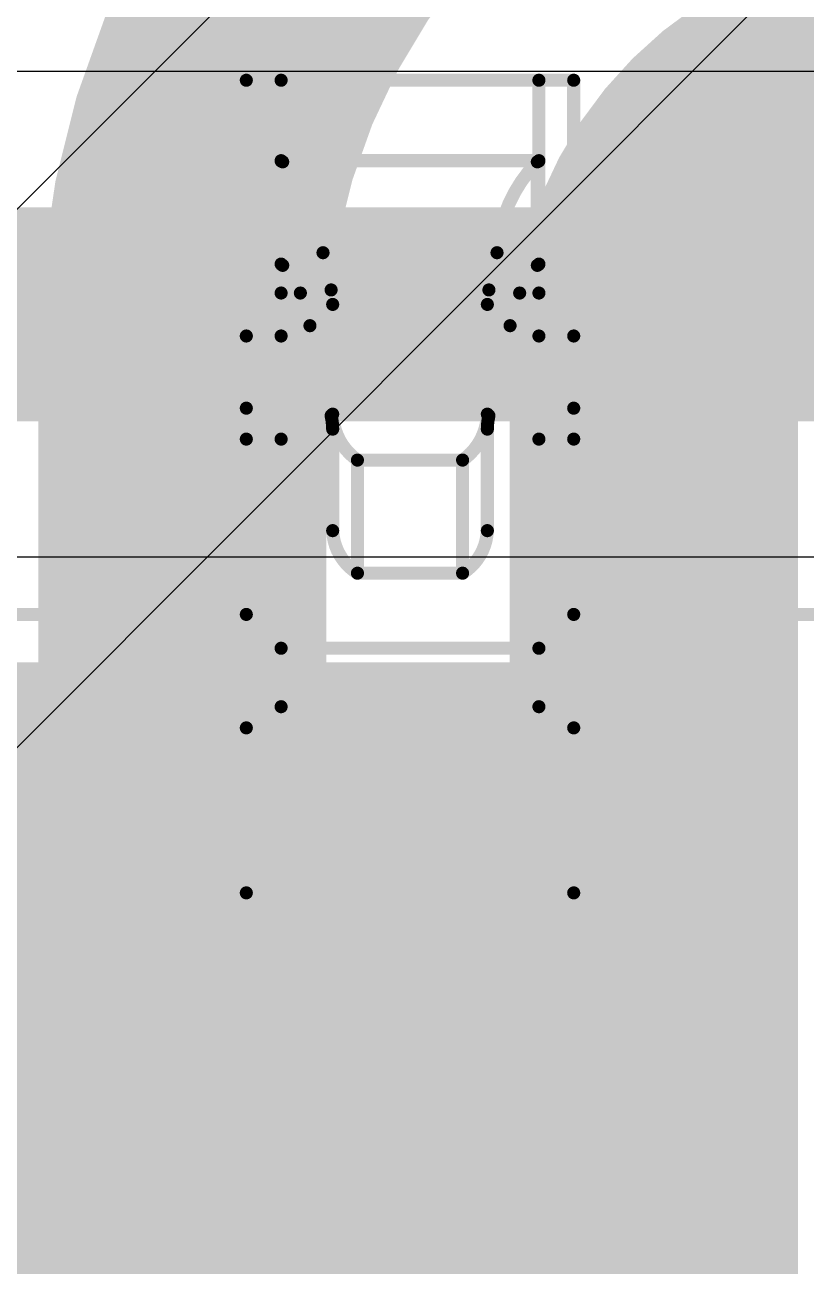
# Model space of a CAD drawing. Header units: inches. Extents: x -6 to 5433, y -4 to 5447.
# Drawn here: x 20.271 to 21.029, y 28.693 to 29.897 of the extents above; entities that cross this region are included whole.
import ezdxf

# ---------------------------------------------------------------- set-up
doc = ezdxf.new("R2010")
doc.units = ezdxf.units.IN
for name, color, linetype in [('Bottom Layer', 5, 'Continuous'), ('Bottom Solder', 6, 'Continuous'), ('Ground', 16, 'Continuous'), ('Mechanical 4', 56, 'Continuous'), ('Top Layer', 1, 'Continuous'), ('Top Paste', 8, 'Continuous'), ('Top Solder', 216, 'Continuous')]:
    doc.layers.add(name, color=color, linetype=linetype)

msp = doc.modelspace()

# ---------------------------------------------------------------- hatches: boundary and pattern name
at = {"layer": 'Top Layer'}
msp.add_hatch(color=1, dxfattribs=at).paths.add_polyline_path([(20.83559968, 28.53674633), (16.13559892, 28.53674633), (16.13559892, 29.17674759), (20.83559968, 29.17674759)])
at = {"layer": 'Top Paste'}
msp.add_hatch(color=8, dxfattribs=at).paths.add_polyline_path([(20.83559968, 28.53674633), (16.13559892, 28.53674633), (16.13559892, 29.17674759), (20.83559968, 29.17674759)])
at = {"layer": 'Top Solder'}
msp.add_hatch(color=216, dxfattribs=at).paths.add_polyline_path([(20.93719968, 28.43514633), (16.03399892, 28.43514633), (16.03399892, 29.27834759), (20.93719968, 29.27834759)])

# ---------------------------------------------------------------- linework, layer by layer
at = {"layer": 'Bottom Layer'}
for points in [[(20.42418064, 29.5766109, 0.2794, 0.2794, -0.9999999999999999), (21.87198064, 29.5766109, 0.2794, 0.2794, 0)], [(20.88138064, 29.5766109, 0.2794, 0.2794, -0.9999999999999999), (21.41478064, 29.5766109, 0.2794, 0.2794, 0)], [(20.42418064, 28.52852054, 0.2794, 0.2794, 0), (20.42418064, 29.5766109, 0.2794, 0.2794, 0)], [(20.88138064, 28.52852054, 0.2794, 0.2794, 0), (20.88138064, 29.5766109, 0.2794, 0.2794, 0)]]:
    msp.add_lwpolyline(points, format="xyseb", dxfattribs=at)
for points in [[(20.35433064, 29.5766109, 0.1397, 0.1397, 1), (20.49403064, 29.5766109, 0.1397, 0.1397, 1)], [(20.35433064, 29.5766109, 0.1397, 0.1397, 1), (20.49403064, 29.5766109, 0.1397, 0.1397, 1)], [(20.81153064, 29.5766109, 0.1397, 0.1397, 1), (20.95123064, 29.5766109, 0.1397, 0.1397, 1)], [(20.81153064, 29.5766109, 0.1397, 0.1397, 1), (20.95123064, 29.5766109, 0.1397, 0.1397, 1)]]:
    msp.add_lwpolyline(points, format="xyseb", close=True, dxfattribs=at)
at = {"layer": 'Bottom Solder'}
for p in [(10.716133, 20.16101632), (10.98199226, 19.90446362)]:
    msp.add_line(p, (5432.852131479999, 5447.49311058), dxfattribs=at)
at = {"layer": 'Ground'}
for p, q in [((21.26014544, 29.85137794), (8.86425456, 29.85137794)), ((8.9617296, 29.38073118), (21.16267294, 29.38073118))]:
    msp.add_line(p, q, dxfattribs=at)
msp.add_lwpolyline([(8.86425456, 29.61605456, 0.2076069, 0.2076069, 0), (21.26014544, 29.61605456, 0.2076069, 0.2076069, 0)], format="xyseb", dxfattribs=at)
at = {"layer": 'Mechanical 4'}
for points in [[(20.4861541, 29.84294514, 0.0127, 0.0127, 0), (20.8036541, 29.84294514, 0.0127, 0.0127, 0)], [(20.4861541, 29.0549457, 0.0127, 0.0127, 0), (20.4861541, 29.84294514, 0.0127, 0.0127, 0)], [(20.51990562, 29.23548127999999, 0.0127, 0.0127, 0), (20.51990562, 29.84294514, 0.0127, 0.0127, 0)], [(20.76990512, 29.23548127999999, 0.0127, 0.0127, 0), (20.76990512, 29.84294514, 0.0127, 0.0127, 0)], [(20.8036541, 29.0549457, 0.0127, 0.0127, 0), (20.8036541, 29.84294514, 0.0127, 0.0127, 0)], [(20.5199996, 29.764609, 0.0127, 0.0127, -0.03260548547368969), (20.51990308, 29.76474616, 0.0127, 0.0127, 0)], [(20.51990562, 29.76494682, 0.0127, 0.0127, 0), (20.76990512, 29.76494682, 0.0127, 0.0127, 0)], [(20.52007072, 29.76453788, 0.0127, 0.0127, -0.02828759398558737), (20.52000214, 29.764609, 0.0127, 0.0127, 0)], [(20.5201647, 29.76445914, 0.0127, 0.0127, -0.02675080184648283), (20.52007072, 29.76453788, 0.0127, 0.0127, 0)], [(20.52028916, 29.76437278, 0.0127, 0.0127, -0.02199381123177833), (20.5201647, 29.76445914, 0.0127, 0.0127, 0)], [(20.5204568, 29.76427626, 0.0127, 0.0127, -0.01668692776879617), (20.52028916, 29.76437278, 0.0127, 0.0127, 0)], [(20.52066, 29.76416958, 0.0127, 0.0127, -0.009375561996120432), (20.52045426, 29.76427626, 0.0127, 0.0127, 0)], [(20.52089876, 29.76405528, 0.0127, 0.0127, -0.005205298975308643), (20.52066, 29.76416704, 0.0127, 0.0127, 0)], [(20.52089876, 29.76405528, 0.0127, 0.0127, 0), (20.5211553, 29.7639359, 0.0127, 0.0127, 0)], [(20.5211553, 29.7639359, 0.0127, 0.0127, 0), (20.52142454, 29.76381652, 0.0127, 0.0127, 0)], [(20.52142454, 29.66343572, 0.0127, 0.0127, 0), (20.52142454, 29.76381652, 0.0127, 0.0127, 0)], [(20.52142454, 29.76381652, 0.0127, 0.0127, -0.1798941776662689), (20.56053292, 29.67571154, 0.0127, 0.0127, 0)], [(20.72927782, 29.67571154, 0.0127, 0.0127, -0.1798941776662689), (20.7683862, 29.76381652, 0.0127, 0.0127, 0)], [(20.7683862, 29.76381652, 0.0127, 0.0127, 0), (20.76889674, 29.76405274, 0.0127, 0.0127, 0)], [(20.7683862, 29.66343572, 0.0127, 0.0127, 0), (20.7683862, 29.76381652, 0.0127, 0.0127, 0)], [(20.76889674, 29.76405274, 0.0127, 0.0127, 0), (20.76913296, 29.7641645, 0.0127, 0.0127, 0)], [(20.76934378, 29.76427118, 0.0127, 0.0127, -0.007070259452399146), (20.76913296, 29.7641645, 0.0127, 0.0127, 0)], [(20.76951904, 29.76437024, 0.0127, 0.0127, -0.01220881849763488), (20.76934124, 29.76427118, 0.0127, 0.0127, 0)], [(20.76966128, 29.76446168, 0.0127, 0.0127, -0.0226198299623987), (20.76952158, 29.76437024, 0.0127, 0.0127, 0)], [(20.7697578, 29.76454042, 0.0127, 0.0127, -0.03188108955078225), (20.76965874, 29.76446168, 0.0127, 0.0127, 0)], [(20.76982384, 29.76461408, 0.0127, 0.0127, -0.03744577989906656), (20.7697578, 29.76454042, 0.0127, 0.0127, 0)], [(20.76986956, 29.76468012, 0.0127, 0.0127, -0.03268866418630902), (20.76982384, 29.76461154, 0.0127, 0.0127, 0)], [(20.76990258, 29.76474616, 0.0127, 0.0127, -0.01323434468732176), (20.76986702, 29.76468012, 0.0127, 0.0127, 0)], [(20.56053292, 29.67571154, 0.0127, 0.0127, 0), (20.72927782, 29.67571154, 0.0127, 0.0127, 0)], [(20.56053292, 29.67571154, 0.0127, 0.0127, 0), (20.5683866, 29.6396156, 0.0127, 0.0127, 0)], [(20.72142414, 29.6396156, 0.0127, 0.0127, 0), (20.72927782, 29.67571154, 0.0127, 0.0127, 0)], [(20.52000214, 29.6644949, 0.0127, 0.0127, -0.02859692932405656), (20.51990308, 29.66467777999999, 0.0127, 0.0127, 0)], [(20.5201647, 29.66429678, 0.0127, 0.0127, -0.05432141865416734), (20.52000468, 29.66449744, 0.0127, 0.0127, 0)], [(20.52028916, 29.6641774, 0.0127, 0.0127, -0.02338615134095895), (20.5201647, 29.66429424, 0.0127, 0.0127, 0)], [(20.52045426, 29.66405294, 0.0127, 0.0127, -0.01856230601378047), (20.52028916, 29.66417994, 0.0127, 0.0127, 0)], [(20.52066, 29.66390816, 0.0127, 0.0127, -0.01073692507891314), (20.52045426, 29.6640504, 0.0127, 0.0127, 0)], [(20.52089876, 29.66375576, 0.0127, 0.0127, -0.006054831035319423), (20.52066254, 29.66390816, 0.0127, 0.0127, 0)], [(20.52089876, 29.6637583, 0.0127, 0.0127, 0), (20.5211553, 29.66359828, 0.0127, 0.0127, 0)], [(20.5211553, 29.66359828, 0.0127, 0.0127, 0), (20.52142454, 29.66343572, 0.0127, 0.0127, 0)], [(20.52142454, 29.66343826, 0.0127, 0.0127, -0.1625908253546253), (20.54786594, 29.6049446, 0.0127, 0.0127, 0)], [(20.7419448, 29.6049446, 0.0127, 0.0127, -0.1625908253546254), (20.7683862, 29.66343826, 0.0127, 0.0127, 0)], [(20.7683862, 29.66343572, 0.0127, 0.0127, 0), (20.76889674, 29.66375322, 0.0127, 0.0127, 0)], [(20.76913296, 29.66390308, 0.0127, 0.0127, -0.004820614356770734), (20.76889674, 29.66375322, 0.0127, 0.0127, 0)], [(20.76934124, 29.66404532, 0.0127, 0.0127, -0.008119958882729072), (20.76913042, 29.66390308, 0.0127, 0.0127, 0)], [(20.76951904, 29.66418248, 0.0127, 0.0127, -0.01372913842777974), (20.76934124, 29.66404786, 0.0127, 0.0127, 0)], [(20.76965874, 29.66429932, 0.0127, 0.0127, -0.0244621660031103), (20.76952158, 29.66417994, 0.0127, 0.0127, 0)], [(20.7697578, 29.664406, 0.0127, 0.0127, -0.03231853510575411), (20.76965874, 29.66429932, 0.0127, 0.0127, 0)], [(20.76982384, 29.66450252, 0.0127, 0.0127, -0.03504147989723588), (20.7697578, 29.664406, 0.0127, 0.0127, 0)], [(20.76986956, 29.66459142, 0.0127, 0.0127, -0.02840446118700085), (20.76982384, 29.66450252, 0.0127, 0.0127, 0)], [(20.76990512, 29.66467524, 0.0127, 0.0127, -0.0110217929261284), (20.76986956, 29.66458888, 0.0127, 0.0127, 0)], [(20.51990562, 29.63661078, 0.0127, 0.0127, 0), (20.538567, 29.63661078, 0.0127, 0.0127, 0)], [(20.5683866, 29.5176575, 0.0127, 0.0127, 0), (20.5683866, 29.6396156, 0.0127, 0.0127, 0)], [(20.5683866, 29.6396156, 0.0127, 0.0127, -0.05365795323520316), (20.56990552, 29.625544, 0.0127, 0.0127, 0)], [(20.71990522, 29.625544, 0.0127, 0.0127, -0.05365795323476549), (20.72142414, 29.6396156, 0.0127, 0.0127, 0)], [(20.72142414, 29.5176575, 0.0127, 0.0127, 0), (20.72142414, 29.6396156, 0.0127, 0.0127, 0)], [(20.75124374, 29.63661078, 0.0127, 0.0127, 0), (20.76990512, 29.63661078, 0.0127, 0.0127, 0)], [(20.56990552, 29.40619468, 0.0127, 0.0127, 0), (20.56990552, 29.625544, 0.0127, 0.0127, 0)], [(20.71990522, 29.40619468, 0.0127, 0.0127, 0), (20.71990522, 29.625544, 0.0127, 0.0127, 0)], [(20.4861541, 29.59494462, 0.0127, 0.0127, 0), (20.51990562, 29.59494462, 0.0127, 0.0127, 0)], [(20.5478634, 29.60494714, 0.0127, 0.0127, 0), (20.5683866, 29.5176575, 0.0127, 0.0127, 0)], [(20.72142414, 29.5176575, 0.0127, 0.0127, 0), (20.7419448, 29.60494714, 0.0127, 0.0127, 0)], [(20.76990512, 29.59494462, 0.0127, 0.0127, 0), (20.8036541, 29.59494462, 0.0127, 0.0127, 0)], [(20.1686541, 29.52494476, 0.0127, 0.0127, 0), (20.4861541, 29.52494476, 0.0127, 0.0127, 0)], [(20.8036541, 29.52494476, 0.0127, 0.0127, 0), (21.1211541, 29.52494476, 0.0127, 0.0127, 0)], [(20.5683866, 29.5176575, 0.0127, 0.0127, -0.05786387190107989), (20.56990552, 29.50463492, 0.0127, 0.0127, 0)], [(20.5939136, 29.47460704, 0.0127, 0.0127, -0.2374801051855862), (20.56990552, 29.51917896, 0.0127, 0.0127, 0)], [(20.71990522, 29.51917896, 0.0127, 0.0127, -0.2374801051855858), (20.69589714, 29.47460704, 0.0127, 0.0127, 0)], [(20.71990522, 29.50463492, 0.0127, 0.0127, -0.05786387190151768), (20.72142414, 29.5176575, 0.0127, 0.0127, 0)], [(20.4861541, 29.49494482, 0.0127, 0.0127, 0), (20.51990562, 29.49494482, 0.0127, 0.0127, 0)], [(20.76990512, 29.49494482, 0.0127, 0.0127, 0), (20.8036541, 29.49494482, 0.0127, 0.0127, 0)], [(20.59391614, 29.47460704, 0.0127, 0.0127, 0), (20.6958946, 29.47460704, 0.0127, 0.0127, 0)], [(20.59391614, 29.36494508, 0.0127, 0.0127, 0), (20.59391614, 29.47460704, 0.0127, 0.0127, 0)], [(20.6958946, 29.36494508, 0.0127, 0.0127, 0), (20.6958946, 29.47460704, 0.0127, 0.0127, 0)], [(20.5939136, 29.36494762, 0.0127, 0.0127, -0.2473774779353231), (20.56990552, 29.40619722, 0.0127, 0.0127, 0)], [(20.71990522, 29.40619722, 0.0127, 0.0127, -0.2473774779353234), (20.69589714, 29.36494762, 0.0127, 0.0127, 0)], [(20.59391614, 29.36494508, 0.0127, 0.0127, 0), (20.6958946, 29.36494508, 0.0127, 0.0127, 0)], [(20.1686541, 29.32494516, 0.0127, 0.0127, 0), (20.4861541, 29.32494516, 0.0127, 0.0127, 0)], [(20.8036541, 29.32494516, 0.0127, 0.0127, 0), (21.1211541, 29.32494516, 0.0127, 0.0127, 0)], [(20.51990562, 29.29215376, 0.0127, 0.0127, 0), (20.76990512, 29.29215376, 0.0127, 0.0127, 0)], [(20.51990562, 29.23548127999999, 0.0127, 0.0127, 0), (20.76990512, 29.23548127999999, 0.0127, 0.0127, 0)], [(20.4861541, 29.21494538, 0.0127, 0.0127, 0), (20.8036541, 29.21494538, 0.0127, 0.0127, 0)], [(20.4861541, 29.0549457, 0.0127, 0.0127, 0), (20.8036541, 29.0549457, 0.0127, 0.0127, 0)]]:
    msp.add_lwpolyline(points, format="xyseb", dxfattribs=at)
for points in [[(20.4829791, 29.84294514, 0.00635, 0.00635, 1), (20.4893291, 29.84294514, 0.00635, 0.00635, 1)], [(20.4829791, 29.84294514, 0.00635, 0.00635, 1), (20.4893291, 29.84294514, 0.00635, 0.00635, 1)], [(20.51673062, 29.84294514, 0.00635, 0.00635, 1), (20.52308062, 29.84294514, 0.00635, 0.00635, 1)], [(20.76673012, 29.84294514, 0.00635, 0.00635, 1), (20.77308012, 29.84294514, 0.00635, 0.00635, 1)], [(20.8004791, 29.84294514, 0.00635, 0.00635, 1), (20.8068291, 29.84294514, 0.00635, 0.00635, 1)], [(20.8004791, 29.84294514, 0.00635, 0.00635, 1), (20.8068291, 29.84294514, 0.00635, 0.00635, 1)], [(20.51672808, 29.76474616, 0.00635, 0.00635, 1), (20.52307808, 29.76474616, 0.00635, 0.00635, 1)], [(20.51673062, 29.76494682, 0.00635, 0.00635, 1), (20.52308062, 29.76494682, 0.00635, 0.00635, 1)], [(20.5168246, 29.764609, 0.00635, 0.00635, 1), (20.5231746, 29.764609, 0.00635, 0.00635, 1)], [(20.51682714, 29.764609, 0.00635, 0.00635, 1), (20.52317714, 29.764609, 0.00635, 0.00635, 1)], [(20.51689572, 29.76453788, 0.00635, 0.00635, 1), (20.52324572, 29.76453788, 0.00635, 0.00635, 1)], [(20.51689572, 29.76453788, 0.00635, 0.00635, 1), (20.52324572, 29.76453788, 0.00635, 0.00635, 1)], [(20.5169897, 29.76445914, 0.00635, 0.00635, 1), (20.5233397, 29.76445914, 0.00635, 0.00635, 1)], [(20.5169897, 29.76445914, 0.00635, 0.00635, 1), (20.5233397, 29.76445914, 0.00635, 0.00635, 1)], [(20.51711416, 29.76437278, 0.00635, 0.00635, 1), (20.52346416, 29.76437278, 0.00635, 0.00635, 1)], [(20.51711416, 29.76437278, 0.00635, 0.00635, 1), (20.52346416, 29.76437278, 0.00635, 0.00635, 1)], [(20.51727926, 29.76427626, 0.00635, 0.00635, 1), (20.52362926, 29.76427626, 0.00635, 0.00635, 1)], [(20.5172818, 29.76427626, 0.00635, 0.00635, 1), (20.5236318, 29.76427626, 0.00635, 0.00635, 1)], [(20.517485, 29.76416958, 0.00635, 0.00635, 1), (20.523835, 29.76416958, 0.00635, 0.00635, 1)], [(20.517485, 29.76416704, 0.00635, 0.00635, 1), (20.523835, 29.76416704, 0.00635, 0.00635, 1)], [(20.51772376, 29.76405528, 0.00635, 0.00635, 1), (20.52407376, 29.76405528, 0.00635, 0.00635, 1)], [(20.51772376, 29.76405528, 0.00635, 0.00635, 1), (20.52407376, 29.76405528, 0.00635, 0.00635, 1)], [(20.5179803, 29.7639359, 0.00635, 0.00635, 1), (20.5243303, 29.7639359, 0.00635, 0.00635, 1)], [(20.5179803, 29.7639359, 0.00635, 0.00635, 1), (20.5243303, 29.7639359, 0.00635, 0.00635, 1)], [(20.51824954, 29.76381652, 0.00635, 0.00635, 1), (20.52459954, 29.76381652, 0.00635, 0.00635, 1)], [(20.51824954, 29.76381652, 0.00635, 0.00635, 1), (20.52459954, 29.76381652, 0.00635, 0.00635, 1)], [(20.51824954, 29.76381652, 0.00635, 0.00635, 1), (20.52459954, 29.76381652, 0.00635, 0.00635, 1)], [(20.7652112, 29.76381652, 0.00635, 0.00635, 1), (20.7715612, 29.76381652, 0.00635, 0.00635, 1)], [(20.7652112, 29.76381652, 0.00635, 0.00635, 1), (20.7715612, 29.76381652, 0.00635, 0.00635, 1)], [(20.7652112, 29.76381652, 0.00635, 0.00635, 1), (20.7715612, 29.76381652, 0.00635, 0.00635, 1)], [(20.76572174, 29.76405274, 0.00635, 0.00635, 1), (20.77207174, 29.76405274, 0.00635, 0.00635, 1)], [(20.76572174, 29.76405274, 0.00635, 0.00635, 1), (20.77207174, 29.76405274, 0.00635, 0.00635, 1)], [(20.76595796, 29.7641645, 0.00635, 0.00635, 1), (20.77230796, 29.7641645, 0.00635, 0.00635, 1)], [(20.76595796, 29.7641645, 0.00635, 0.00635, 1), (20.77230796, 29.7641645, 0.00635, 0.00635, 1)], [(20.76616624, 29.76427118, 0.00635, 0.00635, 1), (20.77251624, 29.76427118, 0.00635, 0.00635, 1)], [(20.76616878, 29.76427118, 0.00635, 0.00635, 1), (20.77251878, 29.76427118, 0.00635, 0.00635, 1)], [(20.76634404, 29.76437024, 0.00635, 0.00635, 1), (20.77269404, 29.76437024, 0.00635, 0.00635, 1)], [(20.76634658, 29.76437024, 0.00635, 0.00635, 1), (20.77269658, 29.76437024, 0.00635, 0.00635, 1)], [(20.76648374, 29.76446168, 0.00635, 0.00635, 1), (20.77283374, 29.76446168, 0.00635, 0.00635, 1)], [(20.76648628, 29.76446168, 0.00635, 0.00635, 1), (20.77283628, 29.76446168, 0.00635, 0.00635, 1)], [(20.7665828, 29.76454042, 0.00635, 0.00635, 1), (20.7729328, 29.76454042, 0.00635, 0.00635, 1)], [(20.7665828, 29.76454042, 0.00635, 0.00635, 1), (20.7729328, 29.76454042, 0.00635, 0.00635, 1)], [(20.76664884, 29.76461408, 0.00635, 0.00635, 1), (20.77299884, 29.76461408, 0.00635, 0.00635, 1)], [(20.76664884, 29.76461154, 0.00635, 0.00635, 1), (20.77299884, 29.76461154, 0.00635, 0.00635, 1)], [(20.76669202, 29.76468012, 0.00635, 0.00635, 1), (20.77304202, 29.76468012, 0.00635, 0.00635, 1)], [(20.76669456, 29.76468012, 0.00635, 0.00635, 1), (20.77304456, 29.76468012, 0.00635, 0.00635, 1)], [(20.76672758, 29.76474616, 0.00635, 0.00635, 1), (20.77307758, 29.76474616, 0.00635, 0.00635, 1)], [(20.76673012, 29.76494682, 0.00635, 0.00635, 1), (20.77308012, 29.76494682, 0.00635, 0.00635, 1)], [(20.55735792, 29.67571154, 0.00635, 0.00635, 1), (20.56370792, 29.67571154, 0.00635, 0.00635, 1)], [(20.55735792, 29.67571154, 0.00635, 0.00635, 1), (20.56370792, 29.67571154, 0.00635, 0.00635, 1)], [(20.55735792, 29.67571154, 0.00635, 0.00635, 1), (20.56370792, 29.67571154, 0.00635, 0.00635, 1)], [(20.72610282, 29.67571154, 0.00635, 0.00635, 1), (20.73245282, 29.67571154, 0.00635, 0.00635, 1)], [(20.72610282, 29.67571154, 0.00635, 0.00635, 1), (20.73245282, 29.67571154, 0.00635, 0.00635, 1)], [(20.72610282, 29.67571154, 0.00635, 0.00635, 1), (20.73245282, 29.67571154, 0.00635, 0.00635, 1)], [(20.51672808, 29.66467777999999, 0.00635, 0.00635, 1), (20.52307808, 29.66467777999999, 0.00635, 0.00635, 1)], [(20.51682714, 29.6644949, 0.00635, 0.00635, 1), (20.52317714, 29.6644949, 0.00635, 0.00635, 1)], [(20.51682968, 29.66449744, 0.00635, 0.00635, 1), (20.52317968, 29.66449744, 0.00635, 0.00635, 1)], [(20.5169897, 29.66429678, 0.00635, 0.00635, 1), (20.5233397, 29.66429678, 0.00635, 0.00635, 1)], [(20.5169897, 29.66429424, 0.00635, 0.00635, 1), (20.5233397, 29.66429424, 0.00635, 0.00635, 1)], [(20.51711416, 29.66417994, 0.00635, 0.00635, 1), (20.52346416, 29.66417994, 0.00635, 0.00635, 1)], [(20.51711416, 29.6641774, 0.00635, 0.00635, 1), (20.52346416, 29.6641774, 0.00635, 0.00635, 1)], [(20.51727926, 29.66405294, 0.00635, 0.00635, 1), (20.52362926, 29.66405294, 0.00635, 0.00635, 1)], [(20.51727926, 29.6640504, 0.00635, 0.00635, 1), (20.52362926, 29.6640504, 0.00635, 0.00635, 1)], [(20.517485, 29.66390816, 0.00635, 0.00635, 1), (20.523835, 29.66390816, 0.00635, 0.00635, 1)], [(20.51748754, 29.66390816, 0.00635, 0.00635, 1), (20.52383754, 29.66390816, 0.00635, 0.00635, 1)], [(20.51772376, 29.6637583, 0.00635, 0.00635, 1), (20.52407376, 29.6637583, 0.00635, 0.00635, 1)], [(20.51772376, 29.66375576, 0.00635, 0.00635, 1), (20.52407376, 29.66375576, 0.00635, 0.00635, 1)], [(20.5179803, 29.66359828, 0.00635, 0.00635, 1), (20.5243303, 29.66359828, 0.00635, 0.00635, 1)], [(20.5179803, 29.66359828, 0.00635, 0.00635, 1), (20.5243303, 29.66359828, 0.00635, 0.00635, 1)], [(20.51824954, 29.66343826, 0.00635, 0.00635, 1), (20.52459954, 29.66343826, 0.00635, 0.00635, 1)], [(20.51824954, 29.66343572, 0.00635, 0.00635, 1), (20.52459954, 29.66343572, 0.00635, 0.00635, 1)], [(20.51824954, 29.66343572, 0.00635, 0.00635, 1), (20.52459954, 29.66343572, 0.00635, 0.00635, 1)], [(20.7652112, 29.66343826, 0.00635, 0.00635, 1), (20.7715612, 29.66343826, 0.00635, 0.00635, 1)], [(20.7652112, 29.66343572, 0.00635, 0.00635, 1), (20.7715612, 29.66343572, 0.00635, 0.00635, 1)], [(20.7652112, 29.66343572, 0.00635, 0.00635, 1), (20.7715612, 29.66343572, 0.00635, 0.00635, 1)], [(20.76572174, 29.66375322, 0.00635, 0.00635, 1), (20.77207174, 29.66375322, 0.00635, 0.00635, 1)], [(20.76572174, 29.66375322, 0.00635, 0.00635, 1), (20.77207174, 29.66375322, 0.00635, 0.00635, 1)], [(20.76595542, 29.66390308, 0.00635, 0.00635, 1), (20.77230542, 29.66390308, 0.00635, 0.00635, 1)], [(20.76595796, 29.66390308, 0.00635, 0.00635, 1), (20.77230796, 29.66390308, 0.00635, 0.00635, 1)], [(20.76616624, 29.66404786, 0.00635, 0.00635, 1), (20.77251624, 29.66404786, 0.00635, 0.00635, 1)], [(20.76616624, 29.66404532, 0.00635, 0.00635, 1), (20.77251624, 29.66404532, 0.00635, 0.00635, 1)], [(20.76634404, 29.66418248, 0.00635, 0.00635, 1), (20.77269404, 29.66418248, 0.00635, 0.00635, 1)], [(20.76634658, 29.66417994, 0.00635, 0.00635, 1), (20.77269658, 29.66417994, 0.00635, 0.00635, 1)], [(20.76648374, 29.66429932, 0.00635, 0.00635, 1), (20.77283374, 29.66429932, 0.00635, 0.00635, 1)], [(20.76648374, 29.66429932, 0.00635, 0.00635, 1), (20.77283374, 29.66429932, 0.00635, 0.00635, 1)], [(20.7665828, 29.664406, 0.00635, 0.00635, 1), (20.7729328, 29.664406, 0.00635, 0.00635, 1)], [(20.7665828, 29.664406, 0.00635, 0.00635, 1), (20.7729328, 29.664406, 0.00635, 0.00635, 1)], [(20.76664884, 29.66450252, 0.00635, 0.00635, 1), (20.77299884, 29.66450252, 0.00635, 0.00635, 1)], [(20.76664884, 29.66450252, 0.00635, 0.00635, 1), (20.77299884, 29.66450252, 0.00635, 0.00635, 1)], [(20.76669456, 29.66459142, 0.00635, 0.00635, 1), (20.77304456, 29.66459142, 0.00635, 0.00635, 1)], [(20.76669456, 29.66458888, 0.00635, 0.00635, 1), (20.77304456, 29.66458888, 0.00635, 0.00635, 1)], [(20.76673012, 29.66467524, 0.00635, 0.00635, 1), (20.77308012, 29.66467524, 0.00635, 0.00635, 1)], [(20.51673062, 29.63661078, 0.00635, 0.00635, 1), (20.52308062, 29.63661078, 0.00635, 0.00635, 1)], [(20.535392, 29.63661078, 0.00635, 0.00635, 1), (20.541742, 29.63661078, 0.00635, 0.00635, 1)], [(20.5652116, 29.6396156, 0.00635, 0.00635, 1), (20.5715616, 29.6396156, 0.00635, 0.00635, 1)], [(20.5652116, 29.6396156, 0.00635, 0.00635, 1), (20.5715616, 29.6396156, 0.00635, 0.00635, 1)], [(20.5652116, 29.6396156, 0.00635, 0.00635, 1), (20.5715616, 29.6396156, 0.00635, 0.00635, 1)], [(20.71824914, 29.6396156, 0.00635, 0.00635, 1), (20.72459914, 29.6396156, 0.00635, 0.00635, 1)], [(20.71824914, 29.6396156, 0.00635, 0.00635, 1), (20.72459914, 29.6396156, 0.00635, 0.00635, 1)], [(20.71824914, 29.6396156, 0.00635, 0.00635, 1), (20.72459914, 29.6396156, 0.00635, 0.00635, 1)], [(20.74806874, 29.63661078, 0.00635, 0.00635, 1), (20.75441874, 29.63661078, 0.00635, 0.00635, 1)], [(20.76673012, 29.63661078, 0.00635, 0.00635, 1), (20.77308012, 29.63661078, 0.00635, 0.00635, 1)], [(20.56673052, 29.625544, 0.00635, 0.00635, 1), (20.57308052, 29.625544, 0.00635, 0.00635, 1)], [(20.56673052, 29.625544, 0.00635, 0.00635, 1), (20.57308052, 29.625544, 0.00635, 0.00635, 1)], [(20.71673022, 29.625544, 0.00635, 0.00635, 1), (20.72308022, 29.625544, 0.00635, 0.00635, 1)], [(20.71673022, 29.625544, 0.00635, 0.00635, 1), (20.72308022, 29.625544, 0.00635, 0.00635, 1)], [(20.4829791, 29.59494462, 0.00635, 0.00635, 1), (20.4893291, 29.59494462, 0.00635, 0.00635, 1)], [(20.51673062, 29.59494462, 0.00635, 0.00635, 1), (20.52308062, 29.59494462, 0.00635, 0.00635, 1)], [(20.5446884, 29.60494714, 0.00635, 0.00635, 1), (20.5510384, 29.60494714, 0.00635, 0.00635, 1)], [(20.54469094, 29.6049446, 0.00635, 0.00635, 1), (20.55104094, 29.6049446, 0.00635, 0.00635, 1)], [(20.7387698, 29.60494714, 0.00635, 0.00635, 1), (20.7451198, 29.60494714, 0.00635, 0.00635, 1)], [(20.7387698, 29.6049446, 0.00635, 0.00635, 1), (20.7451198, 29.6049446, 0.00635, 0.00635, 1)], [(20.76673012, 29.59494462, 0.00635, 0.00635, 1), (20.77308012, 29.59494462, 0.00635, 0.00635, 1)], [(20.8004791, 29.59494462, 0.00635, 0.00635, 1), (20.8068291, 29.59494462, 0.00635, 0.00635, 1)], [(20.4829791, 29.52494476, 0.00635, 0.00635, 1), (20.4893291, 29.52494476, 0.00635, 0.00635, 1)], [(20.8004791, 29.52494476, 0.00635, 0.00635, 1), (20.8068291, 29.52494476, 0.00635, 0.00635, 1)], [(20.5652116, 29.5176575, 0.00635, 0.00635, 1), (20.5715616, 29.5176575, 0.00635, 0.00635, 1)], [(20.5652116, 29.5176575, 0.00635, 0.00635, 1), (20.5715616, 29.5176575, 0.00635, 0.00635, 1)], [(20.5652116, 29.5176575, 0.00635, 0.00635, 1), (20.5715616, 29.5176575, 0.00635, 0.00635, 1)], [(20.56673052, 29.51917896, 0.00635, 0.00635, 1), (20.57308052, 29.51917896, 0.00635, 0.00635, 1)], [(20.71673022, 29.51917896, 0.00635, 0.00635, 1), (20.72308022, 29.51917896, 0.00635, 0.00635, 1)], [(20.71824914, 29.5176575, 0.00635, 0.00635, 1), (20.72459914, 29.5176575, 0.00635, 0.00635, 1)], [(20.71824914, 29.5176575, 0.00635, 0.00635, 1), (20.72459914, 29.5176575, 0.00635, 0.00635, 1)], [(20.71824914, 29.5176575, 0.00635, 0.00635, 1), (20.72459914, 29.5176575, 0.00635, 0.00635, 1)], [(20.56673052, 29.50463492, 0.00635, 0.00635, 1), (20.57308052, 29.50463492, 0.00635, 0.00635, 1)], [(20.71673022, 29.50463492, 0.00635, 0.00635, 1), (20.72308022, 29.50463492, 0.00635, 0.00635, 1)], [(20.4829791, 29.49494482, 0.00635, 0.00635, 1), (20.4893291, 29.49494482, 0.00635, 0.00635, 1)], [(20.51673062, 29.49494482, 0.00635, 0.00635, 1), (20.52308062, 29.49494482, 0.00635, 0.00635, 1)], [(20.76673012, 29.49494482, 0.00635, 0.00635, 1), (20.77308012, 29.49494482, 0.00635, 0.00635, 1)], [(20.8004791, 29.49494482, 0.00635, 0.00635, 1), (20.8068291, 29.49494482, 0.00635, 0.00635, 1)], [(20.5907386, 29.47460704, 0.00635, 0.00635, 1), (20.5970886, 29.47460704, 0.00635, 0.00635, 1)], [(20.59074114, 29.47460704, 0.00635, 0.00635, 1), (20.59709114, 29.47460704, 0.00635, 0.00635, 1)], [(20.59074114, 29.47460704, 0.00635, 0.00635, 1), (20.59709114, 29.47460704, 0.00635, 0.00635, 1)], [(20.6927196, 29.47460704, 0.00635, 0.00635, 1), (20.6990696, 29.47460704, 0.00635, 0.00635, 1)], [(20.6927196, 29.47460704, 0.00635, 0.00635, 1), (20.6990696, 29.47460704, 0.00635, 0.00635, 1)], [(20.69272214, 29.47460704, 0.00635, 0.00635, 1), (20.69907214, 29.47460704, 0.00635, 0.00635, 1)], [(20.56673052, 29.40619722, 0.00635, 0.00635, 1), (20.57308052, 29.40619722, 0.00635, 0.00635, 1)], [(20.56673052, 29.40619468, 0.00635, 0.00635, 1), (20.57308052, 29.40619468, 0.00635, 0.00635, 1)], [(20.71673022, 29.40619722, 0.00635, 0.00635, 1), (20.72308022, 29.40619722, 0.00635, 0.00635, 1)], [(20.71673022, 29.40619468, 0.00635, 0.00635, 1), (20.72308022, 29.40619468, 0.00635, 0.00635, 1)], [(20.5907386, 29.36494762, 0.00635, 0.00635, 1), (20.5970886, 29.36494762, 0.00635, 0.00635, 1)], [(20.59074114, 29.36494508, 0.00635, 0.00635, 1), (20.59709114, 29.36494508, 0.00635, 0.00635, 1)], [(20.59074114, 29.36494508, 0.00635, 0.00635, 1), (20.59709114, 29.36494508, 0.00635, 0.00635, 1)], [(20.6927196, 29.36494508, 0.00635, 0.00635, 1), (20.6990696, 29.36494508, 0.00635, 0.00635, 1)], [(20.6927196, 29.36494508, 0.00635, 0.00635, 1), (20.6990696, 29.36494508, 0.00635, 0.00635, 1)], [(20.69272214, 29.36494762, 0.00635, 0.00635, 1), (20.69907214, 29.36494762, 0.00635, 0.00635, 1)], [(20.4829791, 29.32494516, 0.00635, 0.00635, 1), (20.4893291, 29.32494516, 0.00635, 0.00635, 1)], [(20.8004791, 29.32494516, 0.00635, 0.00635, 1), (20.8068291, 29.32494516, 0.00635, 0.00635, 1)], [(20.51673062, 29.29215376, 0.00635, 0.00635, 1), (20.52308062, 29.29215376, 0.00635, 0.00635, 1)], [(20.76673012, 29.29215376, 0.00635, 0.00635, 1), (20.77308012, 29.29215376, 0.00635, 0.00635, 1)], [(20.51673062, 29.23548127999999, 0.00635, 0.00635, 1), (20.52308062, 29.23548127999999, 0.00635, 0.00635, 1)], [(20.51673062, 29.23548127999999, 0.00635, 0.00635, 1), (20.52308062, 29.23548127999999, 0.00635, 0.00635, 1)], [(20.76673012, 29.23548127999999, 0.00635, 0.00635, 1), (20.77308012, 29.23548127999999, 0.00635, 0.00635, 1)], [(20.76673012, 29.23548127999999, 0.00635, 0.00635, 1), (20.77308012, 29.23548127999999, 0.00635, 0.00635, 1)], [(20.4829791, 29.21494538, 0.00635, 0.00635, 1), (20.4893291, 29.21494538, 0.00635, 0.00635, 1)], [(20.8004791, 29.21494538, 0.00635, 0.00635, 1), (20.8068291, 29.21494538, 0.00635, 0.00635, 1)], [(20.4829791, 29.0549457, 0.00635, 0.00635, 1), (20.4893291, 29.0549457, 0.00635, 0.00635, 1)], [(20.4829791, 29.0549457, 0.00635, 0.00635, 1), (20.4893291, 29.0549457, 0.00635, 0.00635, 1)], [(20.8004791, 29.0549457, 0.00635, 0.00635, 1), (20.8068291, 29.0549457, 0.00635, 0.00635, 1)], [(20.8004791, 29.0549457, 0.00635, 0.00635, 1), (20.8068291, 29.0549457, 0.00635, 0.00635, 1)]]:
    msp.add_lwpolyline(points, format="xyseb", close=True, dxfattribs=at)

doc.saveas('drawing.dxf')
